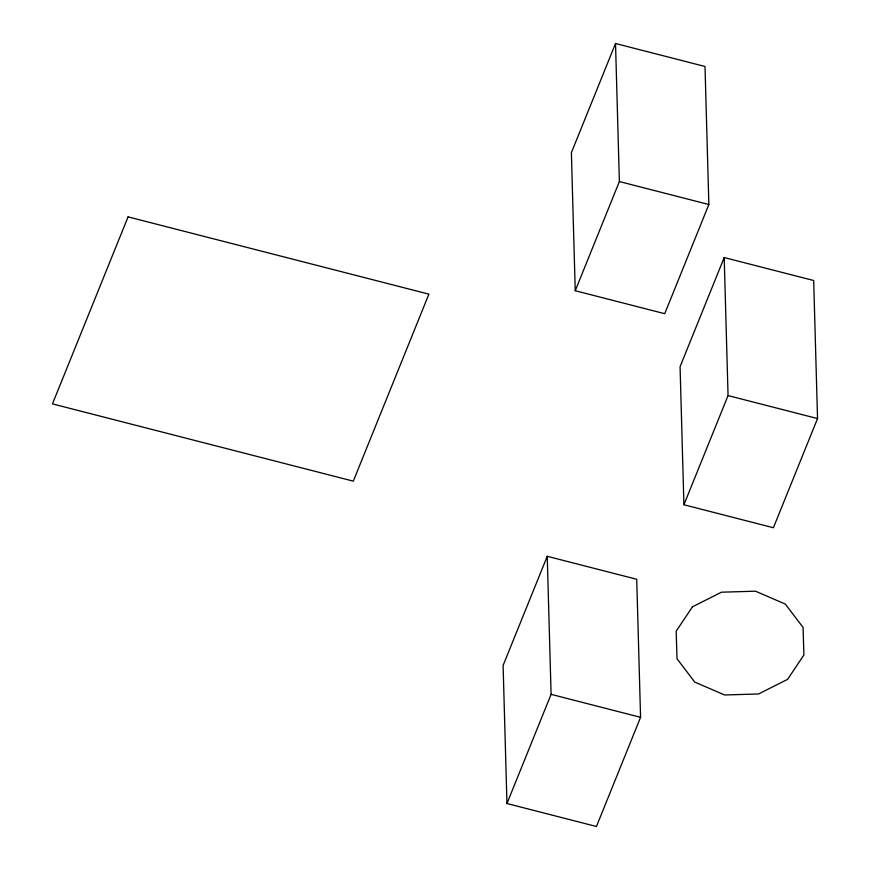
<?xml version="1.0" encoding="UTF-8"?>
<svg xmlns="http://www.w3.org/2000/svg" width="870" height="870" viewBox="0 0 870 870"><rect width="100%" height="100%" fill="white"/><g stroke="black" fill="none" stroke-linecap="round" stroke-linejoin="round"><path stroke-width="1.3" d="M615.525 43.5L571.383 152.674L575.244 290.721L664.723 313.7L708.854 204.526L705.004 66.479L615.525 43.5L619.375 181.547L575.244 290.721M547.241 556.3L503.099 665.474L506.96 803.521L596.439 826.5L640.57 717.326L636.72 579.279L547.241 556.3L551.101 694.347L506.96 803.521M724.199 257.542L680.068 366.716L683.918 504.752L773.397 527.742L817.539 418.568L813.678 280.521L724.199 257.542L728.059 395.578L683.918 504.752M619.375 181.547L708.854 204.526M728.059 395.578L817.539 418.568M551.101 694.347L640.57 717.326M128.075 216.88L52.461 403.887L353.296 481.153L428.899 294.147L128.075 216.88M692.444 606.836L676.175 631.196L677.012 658.742L694.738 682.08L724.612 694.978L758.607 693.966L787.633 679.329L803.902 654.969L803.064 627.433L785.327 604.084L755.464 591.187L721.458 592.198L692.444 606.836"/></g></svg>
